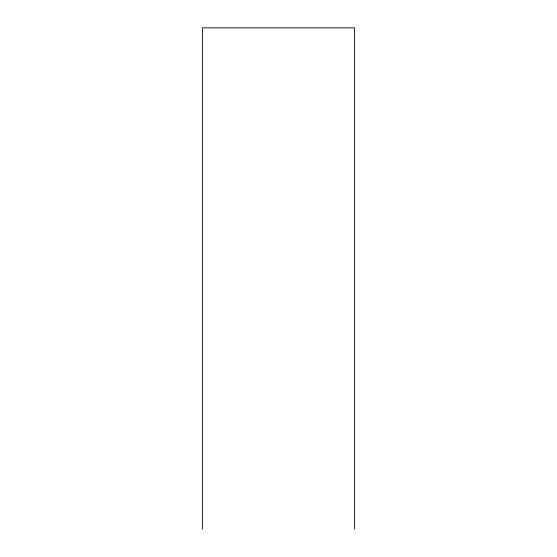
<?xml version="1.0" encoding="UTF-8"?>
<svg xmlns="http://www.w3.org/2000/svg" width="557" height="557" viewBox="0 0 557 557"><rect width="100%" height="100%" fill="white"/><g stroke="black" fill="none" stroke-linecap="round" stroke-linejoin="round"><path stroke-width="0.84" d="M354.614 529.15L354.614 27.85L202.386 27.85L202.386 529.15"/></g></svg>
